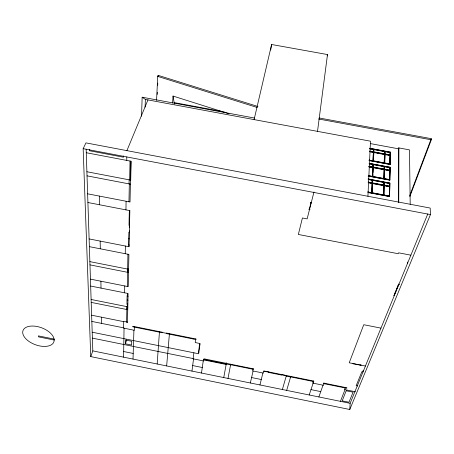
<?xml version="1.0" encoding="UTF-8"?>
<svg xmlns="http://www.w3.org/2000/svg" width="454" height="454" viewBox="0 0 454 454"><rect width="100%" height="100%" fill="white"/><g stroke="black" fill="none" stroke-linecap="round" stroke-linejoin="round"><path stroke-width="0.68" d="M398.487 284.772L398.487 284.113M398.754 202.49L398.907 147.919L398.595 148.827L398.419 201.99M398.731 284.823L398.731 284.159L394.151 295.35M394.395 295.395L394.276 294.714M123.488 155.898L123.471 157.203L89.483 150.751L89.444 149.44M123.584 357.156L124.055 328.06M124.617 292.813L124.731 285.946M125.247 253.701L125.372 246.028M125.951 209.873L126.087 201.241M126.745 160.421L126.802 156.925M389.294 196.383L389.577 186.401L384.254 185.402L384.129 185.771L383.897 195.362L389.294 196.383L389.577 186.401M386.127 185.817L389.453 186.446L389.628 183.149L384.328 182.15L384.135 185.442L384.203 182.519L389.504 183.518M389.572 179.268L389.884 167.322L384.703 166.357L384.515 169.512L384.703 166.357M389.884 167.322L389.714 170.483L386.468 169.875M384.663 163.344L389.816 164.303L390.077 155.177L384.992 154.229L384.759 159.303M385.066 151.261L384.879 154.298L385.066 151.261L390.128 152.203L389.958 155.24L388.692 155.007M389.453 186.446L389.628 183.149M389.816 164.303L390.077 155.177M390.128 152.203L390.082 154.876L384.998 153.929M368.052 192.536L389.543 196.599L389.878 183.036L368.098 178.938M368.132 176.107L389.804 180.176L390.128 167.214L369.567 163.366M369.596 160.682L390.054 164.501L390.366 152.101L369.635 148.248M389.543 196.599L389.878 183.036M389.804 180.176L390.128 167.214M390.054 164.501L390.366 152.101M125.418 343.797L125.486 340.018L131.734 341.283L131.626 345.057L125.418 343.797L126.683 339.864M126.672 306.598L126.615 309.486L127.512 306.802M127.398 269.046L127.336 272.269L128.482 268.995M129.055 183.898L129.135 179.824M127.296 286.457L127.574 272.315L128.204 270.527L128.675 270.618M127.642 269.097L127.932 254.229M128.97 201.797L129.322 183.949M129.645 179.92L130.026 161.039M127.353 306.734L127.409 303.919L127.863 304.01M127.625 293.409L127.563 296.309L128.022 296.4M128.828 246.647L128.868 244.922M129.123 232.607L129.413 230.865M129.271 225.388L129.486 227.255M129.543 212.404L129.583 210.514M129.838 210.565L129.072 246.755L89.115 238.923M130.883 161.204L130.02 202.002L87.628 193.824M372.422 185.629L372.115 193.137L383.397 195.271L383.755 185.306L372.626 183.212L372.507 183.581L383.63 185.675M383.653 184.767L383.834 182.06L372.757 179.971L372.518 183.251L372.757 179.971M383.8 178.887L384.146 169.365L373.267 167.327L372.779 176.816L383.8 178.887L384.146 169.365M384.033 169.421L384.22 166.266L373.392 164.24L373.165 167.384M384.18 163.253L384.521 154.139L373.886 152.158L373.773 152.527L373.415 161.238L384.18 163.253L384.521 154.139M376.44 152.726L384.407 154.207L384.589 151.176L374.005 149.207L373.892 149.57L384.47 151.54M383.397 195.271L383.755 185.306M383.834 182.06L383.766 184.982L372.638 182.883M384.22 166.266L384.152 169.053L373.284 167.021L373.392 164.24M384.407 154.207L384.589 151.176M384.305 178.274L384.629 169.456L389.833 170.432L389.685 179.602L384.413 178.615L384.629 169.456M383.897 195.362L384.254 185.402M384.992 154.229L384.788 162.975L389.935 163.939M133.016 359.08L133.919 330.189M134.475 326.596L134.356 330.279L123.613 328.111L123.715 321.381L127.483 322.141M141.54 116.201L142.153 97.213L254.461 118.034M145.098 107.172L145.376 99.432L142.153 97.213M368.143 182.366L372.127 183.115L371.735 192.672L367.695 191.906M369.369 182.661L372.025 183.161L372.263 179.88L368.296 179.137M368.892 166.51L372.785 167.237L372.411 176.356L369.119 175.738M370.089 166.811L372.683 167.293L372.91 164.149L369.04 163.423M369.079 160.432L372.933 161.153L373.052 160.784L373.409 152.073L369.607 151.364M369.743 148.413L373.534 149.122L373.426 151.772L369.618 151.069M372.779 176.816L372.865 174.711M372.95 172.611L373.284 167.021M372.115 193.137L372.626 183.212M373.415 161.238L373.886 152.158M374.005 149.207L373.897 151.863L384.527 153.844M363.064 370.526L363.001 371.945L361.861 371.712L356.169 385.662L357.729 385.979M372.127 183.115L371.61 193.041L368.251 192.405M372.025 183.161L372.263 179.88M372.785 167.237L372.291 176.725L368.347 175.987M372.683 167.293L372.91 164.149M372.933 161.153L373.409 152.073M373.307 152.141L373.534 149.122M367.933 196.27L370.492 141.194L145.376 99.432M156.562 100.391L157.731 76.391L158.162 75.353L257.94 106.503M157.226 94.404L157.328 92.287M157.674 85.233L157.782 83.116M158.094 76.766L158.162 75.353M349.79 409.502L430.454 214.572L430.188 208.057L85.942 142.885L83.156 148.662L90.76 356.606L349.79 409.502L350.136 403.322L427.776 213.947M172.577 103.098L173.048 96.055L228.969 113.755M159.314 332.152L159.348 331.607M157.169 364L159.462 331.63M166.646 365.93L169.433 333.639M193.137 338.973L193.205 338.429M193.875 352.803L193.103 358.819L203.681 360.964L203.994 358.808L253.576 368.864L253.463 369.363L230.604 364.727M195.651 338.922L195.186 342.549L200.061 343.536L198.67 353.774L92.19 332.209M191.968 371.094L193.535 358.91M317.511 131.365L327.493 54.559L271.611 44.498L254.098 119.601M201.491 373.035L203.25 360.879M270.675 50.071L271.611 44.498M223.748 377.569L226.353 363.342M227.999 378.437L230.7 364.221M226.234 363.972L226.478 362.769M253.139 368.773L252.657 370.907L263.32 373.069L263.842 370.941L313.839 381.082L309.197 394.98M250.341 382.989L253.088 370.992M327.175 55.933L327.493 54.559M259.943 384.947L262.883 372.978M309.333 209.232L310.956 202.83M313.969 191.991L307.137 218.879L302.421 217.977L298.34 234.463L398.249 253.729L398.612 252.81L410.87 255.171M268.762 371.94L268.632 372.439L281.752 375.1L281.894 374.601M275.192 373.773L275.323 373.273M224.259 112.269L224.361 111.9M282.382 389.521L286.383 375.515M286.826 375.606L281.826 374.851M286.667 390.389L290.77 376.406M313.402 380.991L312.698 383.085L323.452 385.27L324.19 383.182M384.413 178.615L384.288 178.984L389.56 179.971M398.22 148.759L398.533 147.845L409.48 149.877L410.2 204.294M318.873 396.955L323.015 385.179M90.76 356.606L92.809 350.885L86.152 149.213M409.746 195.623L431.243 138.663L319.156 117.978M409.826 196.616L431.3 139.809L431.243 138.663M345.375 387.472L344.563 389.555L355.363 391.745M340.421 401.342L345 389.64M394.81 293.403L395.888 290.776M396.665 288.875L398.606 284.136M126.904 150.637L147.953 99.914M318.64 119.01L431.3 139.809M223.26 111.695L174.143 102.593L173.048 96.055M370.583 143.629L398.595 148.827M369.522 148.611L390.241 152.465M369.63 148.781L373.421 149.485M384.941 151.63L390.003 152.572M371.406 151.789L372.677 152.022M385.514 154.417L387.421 154.769M369.494 151.727L373.296 152.436M373.773 152.527L384.396 154.508M384.873 154.593L389.958 155.54M369.198 160.063L373.052 160.784M373.534 160.875L384.305 162.884M369.028 160.188L390.173 164.138M369.454 163.735L390.003 167.583M369.567 163.911L372.796 164.518M373.279 164.609L384.101 166.629M384.583 166.72L389.759 167.691M368.909 166.198L372.796 166.93M384.64 169.143L389.838 170.119M374.522 167.639L375.884 167.895M377.24 168.15L383.352 169.297M368.779 166.879L372.666 167.605M373.154 167.696L384.022 169.734M384.51 169.824L389.708 170.795M372.899 176.447L383.919 178.518M368.926 175.863L389.929 179.812M368.659 179.432L382.949 182.122M384.311 182.377L389.753 183.399M368.183 179.506L372.144 180.249M372.638 180.34L383.709 182.429M368.16 182.043L372.144 182.792M384.26 185.073L389.583 186.078M373.909 183.518L382.251 185.084M368.693 182.86L372.008 183.484M384.129 185.771L389.447 186.77M372.235 192.768L383.522 194.902M384.027 194.993L389.424 196.014M368.171 192.167L389.674 196.23M83.156 148.662L430.454 214.572M86.271 152.726L131.127 161.249L130.724 180.124L86.896 171.743M87.032 175.846L130.394 184.154M87.911 202.512L129.838 210.628M129.799 212.455L129.282 212.353L129.015 225.337L129.526 225.434M129.152 218.902L129.662 218.998M129.373 232.658L128.868 232.561L128.618 244.871L129.112 244.967M128.743 238.764L129.242 238.866M89.37 246.653L128.913 254.422L128.232 286.644L90.442 279.131M89.864 261.629L128.595 269.284M89.971 264.875L128.527 272.502M380.963 328.123L363.75 324.712L349.222 362.791L365.419 366.049M90.669 286.048L128.085 293.5L127.478 322.419L126.587 322.238L126.842 309.532L127.432 307.755L127.886 307.846M127.58 295.668L127.114 295.577L126.938 304.458L127.398 304.549M127.029 300.043L127.943 300.23M91.112 299.475L127.807 306.825M91.209 302.392L127.744 309.713M353.394 363.756L360.652 365.215M91.629 315.201L123.709 321.659M162.209 332.464L166.641 333.355M91.833 321.426L123.619 327.839M199.981 344.092L199.618 344.019L198.483 352.429L198.841 352.503M263.78 371.196L268.694 372.189M290.628 376.899L313.674 381.576M230.581 364.857L203.466 359.358L203.398 359.863L226.143 364.477M286.207 376.139L290.588 377.024M92.389 338.122L193.137 358.569M123.675 351.521L133.192 353.456M192.683 365.555L202.285 367.513M251.59 377.541L261.277 379.51M310.984 389.617L320.751 391.603M54.066 339.081L38.38 335.886L38.494 336.857L54.151 340.046M92.809 350.885L350.136 403.322M157.731 76.391L257.322 107.513M174.438 102.644L174.671 104.023M99.352 196.088L99.511 204.76M100.169 241.091L100.311 248.798M100.896 281.208L101.026 288.108M101.548 317.198L101.662 323.407M407.499 262.003L407.51 263.377M54.162 339.575L54.14 340.801A16.446 9.023 20.2 0 1 30.741 342.554A16.446 9.023 20.2 0 1 29.232 326.312A16.446 9.023 20.2 0 1 53.907 338.287L54.162 339.575M132.931 326.284L132.914 326.835L162.186 332.731L162.226 332.192L132.931 326.284M166.663 333.083L166.618 333.628L196.026 339.552L196.094 339.013L166.663 333.083M309.055 209.175L308.981 209.47L309.849 209.635L309.923 209.345L309.055 209.175M310.752 202.484L310.678 202.779L311.552 202.949L311.631 202.649L310.752 202.484M323.747 383.091L323.577 383.585L346.731 388.278L346.924 387.79L323.747 383.091M353.172 363.404L353.013 363.824L353.343 363.887L353.507 363.472L353.172 363.404M346.175 390.775L342.202 400.848L348.99 402.233L353.081 392.177L346.175 390.775M360.765 364.931L360.595 365.345L360.93 365.413L361.1 364.999L360.765 364.931M393.902 295.299L394.702 295.458L393.902 295.299M398.328 284.476L399.145 284.635L398.328 284.476"/></g></svg>
